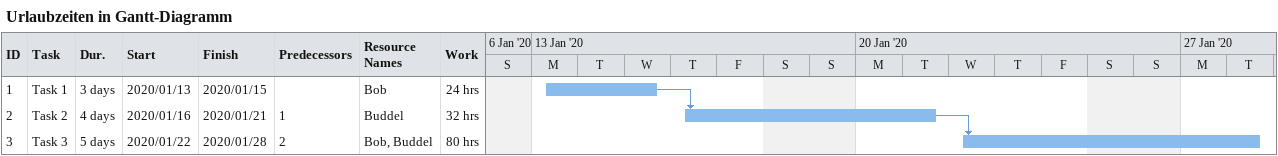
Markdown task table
Urlaubzeiten in Gantt-Diagramm

| ID | Task | Duration | Start | Finish | Predecessors | Resources | Work (h) |
|---|---|---|---|---|---|---|---|
| 1 | Task 1 | 3d | 2020-01-13 | 2020-01-15 |  | Bob | 24 |
| 2 | Task 2 | 4d | 2020-01-16 | 2020-01-21 | 1 | Buddel | 32 |
| 3 | Task 3 | 5d | 2020-01-22 | 2020-01-28 | 2 | Bob, Buddel | 80 |
